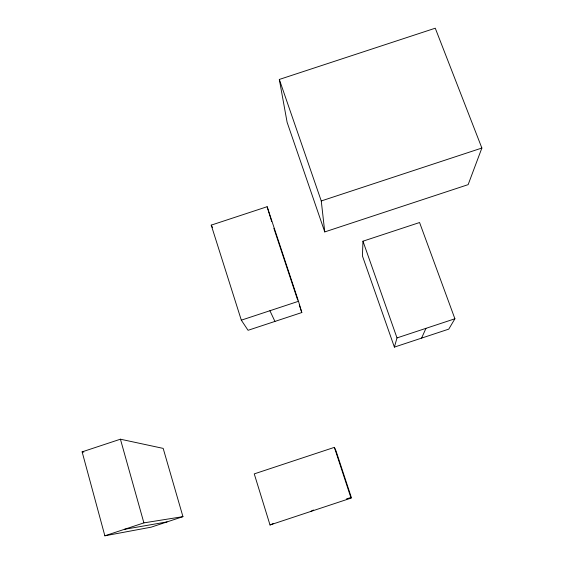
<?xml version="1.0" encoding="UTF-8"?>
<svg xmlns="http://www.w3.org/2000/svg" width="564" height="564" viewBox="0 0 564 564"><rect width="100%" height="100%" fill="white"/><g stroke="black" fill="none" stroke-linecap="round" stroke-linejoin="round"><path stroke-width="0.85" d="M362.969 241.195L362.426 255.929L394.384 347.107L448.775 329.122L454.901 318.78L419.574 222.526L362.969 241.195L397 337.921L394.384 347.107M351.048 498.104L351.294 497.363L336.024 450.925L334.367 447.365L254.251 473.887L270.015 524.971L351.048 498.104L334.367 447.365M481.875 148.036L468.148 184.639L324.758 231.917L287.111 122.289L279.321 79.446L435.267 28.2L481.875 148.036L321.261 200.96L324.758 231.917M421.583 338.111L425.954 328.347M310.545 511.534L313.513 510.018M270.015 524.971L273.209 523.611M104.862 535.8L143.89 522.877L182.947 516.645L163.179 448.394L120.421 439.201L82.125 451.863L104.862 535.8L151.187 527.164L182.947 516.645M346.352 498.999L350.47 497.631M211.225 225.128L267.132 206.713L298.497 301.296L301.81 312.548L248.061 330.3L241.321 320.169L211.225 225.128L212.48 227.454M241.321 320.169L298.497 301.296M397 337.921L454.901 318.78M124.376 529.335L167.071 521.904M82.125 451.863L83.839 452.102M269.916 310.729L274.936 321.424M279.321 79.446L321.261 200.96M273.871 228.279L297.658 300.034M299.315 305.039L301.81 312.548M267.132 206.713L271.707 221.617M120.421 439.201L143.89 522.877"/></g></svg>
